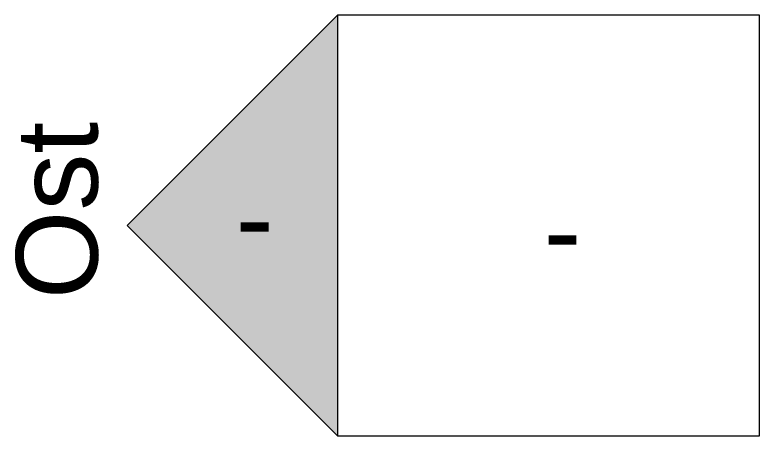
# Model space of a CAD drawing. Header units: millimetres. Extents: x -309577 to 26510, y -302335 to 26695.
# Drawn here: x -166566 to -164323, y -266185 to -264915 of the extents above; entities that cross this region are included whole.
import ezdxf

# ---------------------------------------------------------------- set-up
doc = ezdxf.new("R2010")
doc.units = ezdxf.units.MM
doc.layers.add('A-ANNO-SYMB', color=6, linetype='Continuous', lineweight=9)

# ---------------------------------------------------------------- blocks, each defined once
blk = doc.blocks.new('Ansicht - Gefüllter Pfeil und Ansichtsname-212564-Ebene 2')
at = {"layer": 'A-ANNO-SYMB'}
for p, q in [((-6.35, -6.35), (-6.35, 6.35)), ((-6.35, 6.35), (6.35, 6.35)), ((6.35, 6.35), (6.35, -6.35)), ((6.35, -6.35), (-6.35, -6.35))]:
    blk.add_line(p, q, dxfattribs=at)
blk = doc.blocks.new('Ansicht - Gefüllter Pfeil und Ansichtsname-212290-Ebene 2')
at = {"layer": 'A-ANNO-SYMB'}
blk.add_hatch(color=256, dxfattribs=at).paths.add_polyline_path([(6.35, 0), (-6.35, 0), (0, 6.35)], flags=0)
for p, q in [((0, 6.35), (-6.35, 0)), ((6.35, 0), (0, 6.35)), ((-6.35, 0), (6.35, 0))]:
    blk.add_line(p, q, dxfattribs=at)

msp = doc.modelspace()

# ---------------------------------------------------------------- block references
at = {"layer": 'A-ANNO-SYMB', "xscale": 99.99999999999993, "yscale": 99.99999999999993, "zscale": 99.99999999999993, "rotation": 90}
msp.add_blockref('Ansicht - Gefüllter Pfeil und Ansichtsname-212290-Ebene 2', (-165592.8, -265550.3), dxfattribs=at)
at = {"layer": 'A-ANNO-SYMB', "xscale": 99.99999999999993, "yscale": 99.99999999999993, "zscale": 99.99999999999993}
msp.add_blockref('Ansicht - Gefüllter Pfeil und Ansichtsname-212564-Ebene 2', (-164957.8, -265550.3), dxfattribs=at)

# ---------------------------------------------------------------- texts
at = {"layer": 'A-ANNO-SYMB', "insert": (-166946.8, -265505.4), "char_height": 245.883, "width": 636, "attachment_point": 2, "rotation": 90, "line_spacing_factor": 0.938532}
msp.add_mtext('\\fArial|b0|i0|c0|p34|;\\POst', dxfattribs=at)
at = {"layer": 'A-ANNO-SYMB', "char_height": 245.883, "width": 135, "attachment_point": 2, "line_spacing_factor": 0.938532}
for insert in [(-165843, -265404.2), (-164915.6, -265443.1)]:
    msp.add_mtext('\\fArial|b0|i0|c0|p34|;-', dxfattribs=dict(at, insert=insert))

doc.saveas('drawing.dxf')
